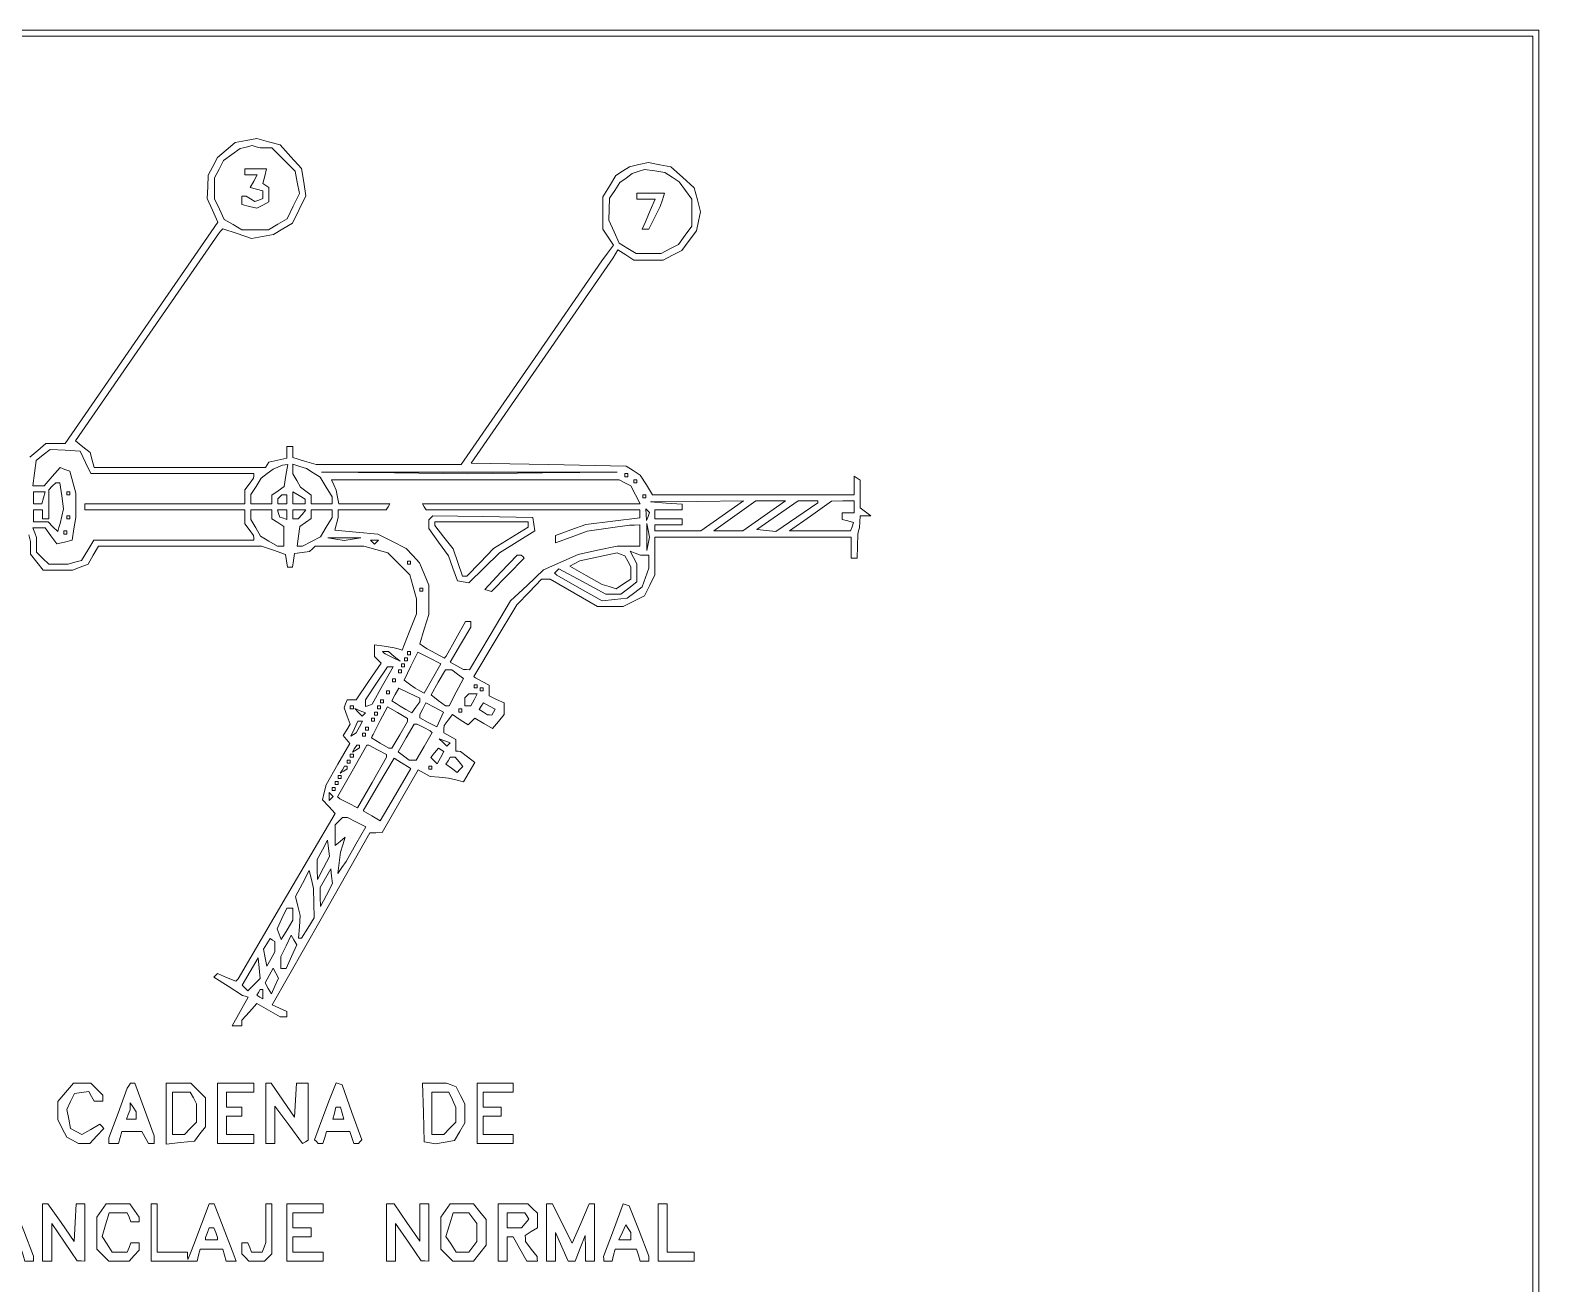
# Paper-space layout 'AN-12-DGE-067' of a CAD drawing. Header units: metres, sheet in millimetres. Extents: x 12 to 193, y 4 to 291.
# Drawn here: x 130.2 to 193.1, y 217.2 to 269.4 of the extents above; entities that cross this region are included whole.
import ezdxf

# ---------------------------------------------------------------- set-up
doc = ezdxf.new("R2010")
doc.units = ezdxf.units.M
doc.layers.add('DGE_CONTORNOS', color=7, linetype='Continuous', lineweight=0)
doc.layers.add('DGE_DATOS', color=7, linetype='Continuous', lineweight=0)

# ---------------------------------------------------------------- blocks, each defined once
blk = doc.blocks.new('LP_REF_DGE_MT_067')
at = {"layer": 'DGE_CONTORNOS'}
for points in [[(30.214, 147.409), (30.214, 25.438), (111.65, 25.438), (193.086, 25.438), (193.086, 147.409), (193.086, 269.381), (111.65, 269.381), (30.214, 269.381)], [(192.835, 176.001), (192.835, 82.873), (118.248, 82.873), (43.661, 82.873), (43.661, 176.001), (43.661, 269.129), (118.248, 269.129), (192.835, 269.129)], [(140.063, 264.479), (140.304, 264.479), (140.789, 263.994), (141.275, 263.508), (141.362, 263.043), (141.449, 262.578), (141.193, 262.049), (140.937, 261.52), (140.552, 261.293), (140.167, 261.065), (139.612, 261.065), (139.058, 261.065), (138.69, 261.283), (138.322, 261.5), (138.119, 261.926), (137.916, 262.351), (137.916, 262.793), (137.916, 263.235), (138.102, 263.596), (138.289, 263.957), (138.637, 264.203), (138.984, 264.45), (139.235, 264.512), (139.487, 264.575), (139.654, 264.527), (139.822, 264.479)], [(139.173, 263.474), (139.173, 263.348), (139.428, 263.348), (139.684, 263.348), (139.545, 263.087), (139.405, 262.827), (139.666, 262.759), (139.927, 262.69), (139.927, 262.53), (139.927, 262.37), (139.758, 262.305), (139.59, 262.24), (139.413, 262.352), (139.235, 262.465), (139.141, 262.466), (139.047, 262.468), (139.047, 262.293), (139.047, 262.119), (139.364, 262.039), (139.68, 261.96), (139.929, 262.093), (140.178, 262.226), (140.178, 262.528), (140.178, 262.831), (140.052, 262.909), (139.926, 262.987), (140.003, 263.293), (140.08, 263.6), (139.626, 263.6), (139.173, 263.6)], [(156.977, 263.26), (157.276, 263.064), (157.535, 262.7), (157.793, 262.337), (157.793, 261.777), (157.793, 261.217), (157.521, 260.835), (157.25, 260.454), (156.889, 260.267), (156.528, 260.08), (156.007, 260.08), (155.486, 260.08), (155.13, 260.291), (154.775, 260.501), (154.557, 260.984), (154.339, 261.468), (154.356, 261.923), (154.373, 262.377), (154.586, 262.706), (154.799, 263.034), (155.058, 263.222), (155.316, 263.411), (155.57, 263.497), (155.824, 263.582), (156.251, 263.519), (156.678, 263.456)], [(155.51, 262.468), (155.51, 262.343), (155.889, 262.343), (156.268, 262.343), (156.066, 261.871), (155.864, 261.4), (155.799, 261.243), (155.735, 261.086), (155.871, 261.086), (156.008, 261.086), (156.245, 261.557), (156.483, 262.029), (156.571, 262.311), (156.658, 262.594), (156.084, 262.594), (155.51, 262.594)], [(132.544, 251.377), (132.765, 250.906), (136.157, 250.906), (139.55, 250.906), (139.546, 250.812), (139.542, 250.717), (139.357, 250.473), (139.173, 250.229), (139.173, 249.939), (139.173, 249.649), (135.842, 249.649), (132.512, 249.649), (132.512, 249.523), (132.512, 249.398), (135.842, 249.398), (139.173, 249.398), (139.173, 249.108), (139.173, 248.817), (139.357, 248.573), (139.542, 248.329), (139.546, 248.235), (139.55, 248.141), (136.215, 248.141), (132.88, 248.141), (132.629, 247.715), (132.377, 247.288), (132.099, 247.214), (131.821, 247.139), (131.412, 247.137), (131.004, 247.136), (130.752, 247.387), (130.501, 247.638), (130.501, 247.942), (130.501, 248.246), (130.425, 248.445), (130.349, 248.644), (130.603, 248.644), (130.857, 248.644), (131.1, 248.311), (131.342, 247.978), (131.659, 248.058), (131.976, 248.137), (132.054, 248.61), (132.132, 249.084), (132.133, 249.586), (132.133, 250.089), (132.006, 250.548), (131.879, 251.007), (131.682, 251.082), (131.484, 251.158), (131.153, 250.781), (130.822, 250.403), (130.582, 250.403), (130.342, 250.403), (130.413, 250.93), (130.484, 251.457), (130.775, 251.685), (131.067, 251.912), (131.695, 251.88), (132.323, 251.849)], [(140.891, 250.827), (140.817, 250.371), (140.56, 250.192), (140.304, 250.012), (140.304, 249.831), (140.304, 249.649), (139.864, 249.649), (139.424, 249.649), (139.424, 249.842), (139.424, 250.035), (139.642, 250.376), (139.859, 250.717), (140.109, 250.906), (140.358, 251.094), (140.551, 251.18), (140.744, 251.265), (140.854, 251.274), (140.965, 251.283)], [(142.029, 250.938), (142.31, 250.754), (142.564, 250.344), (142.817, 249.934), (142.817, 249.791), (142.817, 249.649), (142.377, 249.649), (141.937, 249.649), (141.937, 249.831), (141.937, 250.012), (141.717, 250.178), (141.498, 250.343), (141.34, 250.623), (141.183, 250.903), (141.183, 251.101), (141.183, 251.3), (141.466, 251.21), (141.749, 251.121)], [(151.574, 250.937), (148.455, 250.901), (145.416, 250.937), (142.377, 250.973), (148.535, 250.973), (154.693, 250.973)], [(155.133, 250.843), (155.133, 250.78), (155.07, 250.78), (155.007, 250.78), (155.007, 250.843), (155.007, 250.906), (155.07, 250.906), (155.133, 250.906)], [(131.547, 249.987), (131.621, 249.445), (131.553, 249.138), (131.484, 248.832), (131.433, 248.666), (131.382, 248.499), (131.184, 248.697), (130.986, 248.895), (130.681, 248.895), (130.375, 248.895), (130.375, 249.146), (130.375, 249.398), (130.564, 249.398), (130.752, 249.398), (130.752, 249.209), (130.752, 249.021), (130.878, 249.021), (131.004, 249.021), (131.004, 249.624), (131.004, 250.227), (131.155, 250.378), (131.305, 250.529), (131.389, 250.529), (131.472, 250.529)], [(155.014, 250.525), (155.256, 250.396), (155.449, 250.022), (155.642, 249.649), (151.107, 249.649), (146.572, 249.649), (146.65, 249.523), (146.728, 249.398), (151.182, 249.398), (155.636, 249.398), (155.636, 249.229), (155.636, 249.061), (154.511, 248.923), (153.386, 248.784), (152.752, 248.559), (152.117, 248.333), (152.117, 248.176), (152.117, 248.019), (152.777, 248.265), (153.436, 248.511), (154.316, 248.638), (155.196, 248.764), (155.416, 248.767), (155.636, 248.769), (155.636, 248.329), (155.636, 247.89), (155.165, 247.887), (154.693, 247.885), (153.876, 247.712), (153.059, 247.538), (152.336, 247.218), (151.613, 246.898), (150.932, 246.253), (150.25, 245.608), (149.396, 244.172), (148.541, 242.737), (148.413, 242.741), (148.284, 242.746), (148.004, 242.901), (147.724, 243.057), (148.161, 243.783), (148.598, 244.509), (148.598, 244.628), (148.598, 244.748), (148.484, 244.748), (148.371, 244.748), (147.966, 244.025), (147.562, 243.302), (147.526, 243.262), (147.49, 243.221), (147.133, 243.414), (146.776, 243.607), (146.623, 243.711), (146.47, 243.815), (146.654, 244.427), (146.839, 245.039), (146.839, 245.651), (146.839, 246.264), (146.644, 246.729), (146.45, 247.195), (146.173, 247.492), (145.896, 247.789), (145.306, 248.089), (144.717, 248.389), (143.82, 248.473), (142.923, 248.556), (142.994, 248.82), (143.065, 249.084), (143.067, 249.241), (143.068, 249.398), (144.066, 249.398), (145.064, 249.398), (145.142, 249.523), (145.22, 249.649), (144.159, 249.649), (143.098, 249.649), (143.036, 249.932), (142.975, 250.215), (142.883, 250.435), (142.79, 250.655), (148.781, 250.655), (154.773, 250.655)], [(155.51, 250.592), (155.51, 250.529), (155.447, 250.529), (155.384, 250.529), (155.384, 250.592), (155.384, 250.655), (155.447, 250.655), (155.51, 250.655)], [(130.789, 249.9), (130.723, 249.649), (130.549, 249.649), (130.375, 249.649), (130.375, 249.9), (130.375, 250.152), (130.615, 250.152), (130.855, 250.152)], [(131.884, 250.089), (131.884, 250.026), (131.821, 250.026), (131.758, 250.026), (131.758, 250.089), (131.758, 250.152), (131.821, 250.152), (131.884, 250.152)], [(140.932, 249.838), (140.932, 249.649), (140.744, 249.649), (140.555, 249.649), (140.555, 249.754), (140.555, 249.859), (140.639, 249.942), (140.723, 250.026), (140.827, 250.026), (140.932, 250.026)], [(141.686, 249.745), (141.686, 249.649), (141.435, 249.649), (141.183, 249.649), (141.183, 249.902), (141.183, 250.154), (141.435, 249.997), (141.686, 249.84)], [(155.887, 249.963), (155.887, 249.9), (155.824, 249.9), (155.761, 249.9), (155.761, 249.963), (155.761, 250.026), (155.824, 250.026), (155.887, 250.026)], [(159.065, 249.146), (158.174, 248.518), (157.219, 248.518), (156.264, 248.518), (156.264, 248.644), (156.264, 248.769), (156.83, 248.769), (157.395, 248.769), (157.395, 248.895), (157.395, 249.021), (156.83, 249.021), (156.264, 249.021), (156.264, 249.209), (156.264, 249.398), (156.83, 249.398), (157.395, 249.398), (157.395, 249.517), (157.395, 249.636), (156.735, 249.682), (156.076, 249.728), (158.016, 249.752), (159.957, 249.775)], [(160.813, 249.146), (159.918, 248.518), (159.32, 248.518), (158.722, 248.518), (159.594, 249.146), (160.467, 249.775), (161.087, 249.775), (161.708, 249.775)], [(163.05, 249.734), (163.05, 249.693), (162.178, 249.097), (161.305, 248.501), (160.906, 248.541), (160.507, 248.581), (161.366, 249.178), (162.226, 249.775), (162.638, 249.775), (163.05, 249.775)], [(164.559, 249.523), (164.559, 249.272), (164.307, 249.272), (164.056, 249.272), (164.056, 249.135), (164.056, 248.997), (164.299, 248.934), (164.541, 248.87), (164.474, 248.694), (164.406, 248.518), (163.139, 248.518), (161.873, 248.518), (162.744, 249.142), (163.616, 249.765), (164.087, 249.77), (164.559, 249.775)], [(131.884, 249.084), (131.884, 249.021), (131.821, 249.021), (131.758, 249.021), (131.758, 249.084), (131.758, 249.146), (131.821, 249.146), (131.884, 249.146)], [(140.304, 249.21), (140.304, 249.023), (140.555, 248.866), (140.806, 248.709), (140.806, 248.299), (140.806, 247.89), (140.669, 247.89), (140.531, 247.89), (140.183, 248.095), (139.835, 248.301), (139.629, 248.649), (139.424, 248.997), (139.424, 249.197), (139.424, 249.398), (139.864, 249.398), (140.304, 249.398)], [(140.932, 249.199), (140.932, 249), (140.783, 249.05), (140.634, 249.099), (140.584, 249.249), (140.534, 249.398), (140.733, 249.398), (140.932, 249.398)], [(141.56, 249.209), (141.404, 249.021), (141.294, 249.021), (141.183, 249.021), (141.183, 249.209), (141.183, 249.398), (141.45, 249.398), (141.717, 249.398)], [(142.817, 249.241), (142.816, 249.084), (142.571, 248.681), (142.326, 248.279), (141.949, 248.084), (141.573, 247.89), (141.463, 247.89), (141.353, 247.89), (141.412, 248.298), (141.471, 248.707), (141.704, 248.871), (141.937, 249.035), (141.937, 249.216), (141.937, 249.398), (142.377, 249.398), (142.817, 249.398)], [(146.925, 249.066), (146.839, 248.979), (146.839, 248.8), (146.839, 248.622), (147.247, 248.053), (147.655, 247.484), (147.847, 246.965), (148.039, 246.447), (148.271, 246.402), (148.503, 246.357), (149.147, 246.982), (149.792, 247.607), (150.523, 248.066), (151.254, 248.525), (151.214, 248.805), (151.174, 249.084), (149.093, 249.118), (147.012, 249.152)], [(155.973, 249.123), (155.907, 248.958), (155.897, 249.199), (155.887, 249.44), (155.963, 249.364), (156.039, 249.288)], [(131.758, 248.455), (131.758, 248.392), (131.695, 248.392), (131.632, 248.392), (131.632, 248.455), (131.632, 248.518), (131.695, 248.518), (131.758, 248.518)], [(150.986, 248.787), (150.986, 248.679), (150.263, 248.231), (149.541, 247.782), (148.98, 247.208), (148.42, 246.633), (148.332, 246.633), (148.245, 246.633), (148.05, 247.205), (147.855, 247.777), (147.472, 248.26), (147.09, 248.743), (147.09, 248.819), (147.09, 248.895), (149.038, 248.895), (150.986, 248.895)], [(155.976, 247.984), (155.921, 247.701), (155.921, 248.267), (155.921, 248.832), (155.976, 248.549), (156.03, 248.267)], [(143.665, 248.177), (143.32, 248.124), (142.974, 248.177), (142.629, 248.229), (143.32, 248.229), (144.011, 248.229)], [(144.66, 248.057), (144.577, 247.973), (144.493, 248.057), (144.409, 248.141), (144.577, 248.141), (144.744, 248.141)], [(155.835, 247.513), (156.013, 247.513), (156.013, 247.239), (156.013, 246.965), (155.873, 246.579), (155.733, 246.193), (155.418, 245.956), (155.103, 245.719), (154.584, 245.661), (154.065, 245.603), (153.122, 246.139), (152.18, 246.676), (152.127, 246.717), (152.075, 246.759), (152.166, 246.849), (152.257, 246.94), (153.239, 246.409), (154.222, 245.879), (154.535, 245.879), (154.848, 245.879), (155.179, 246.139), (155.51, 246.4), (155.51, 246.776), (155.51, 247.152), (155.37, 247.414), (155.23, 247.676), (155.443, 247.594), (155.656, 247.513)], [(146.085, 247.198), (146.085, 247.136), (146.022, 247.136), (145.959, 247.136), (145.959, 247.198), (145.959, 247.261), (146.022, 247.261), (146.085, 247.261)], [(149.845, 246.799), (149.17, 246.086), (149.314, 246.038), (149.459, 245.99), (150.137, 246.69), (150.815, 247.39), (150.754, 247.451), (150.693, 247.513), (150.606, 247.513), (150.52, 247.513)], [(155.137, 247.255), (155.259, 247.026), (155.259, 246.77), (155.259, 246.513), (154.951, 246.311), (154.643, 246.109), (154.354, 246.2), (154.065, 246.291), (153.392, 246.67), (152.72, 247.048), (152.926, 247.164), (153.132, 247.279), (153.912, 247.44), (154.693, 247.602), (154.854, 247.542), (155.014, 247.483)], [(146.587, 246.067), (146.587, 246.004), (146.524, 246.004), (146.462, 246.004), (146.462, 246.067), (146.462, 246.13), (146.524, 246.13), (146.587, 246.13)], [(145.401, 243.295), (145.645, 243.1), (145.331, 243.25), (145.016, 243.399), (144.964, 243.445), (144.912, 243.491), (145.034, 243.491), (145.157, 243.491)], [(146.996, 242.369), (146.653, 241.755), (146.463, 241.86), (146.273, 241.964), (146.043, 242.137), (145.812, 242.309), (146.095, 242.892), (146.378, 243.474), (146.859, 243.229), (147.339, 242.984)], [(146.085, 243.428), (146.085, 243.365), (146.022, 243.365), (145.959, 243.365), (145.959, 243.428), (145.959, 243.491), (146.022, 243.491), (146.085, 243.491)], [(144.915, 242.081), (144.476, 241.3), (144.338, 241.254), (144.2, 241.208), (144.2, 241.346), (144.2, 241.484), (144.657, 242.173), (145.115, 242.862), (145.234, 242.862), (145.354, 242.862)], [(145.708, 242.674), (145.708, 242.611), (145.645, 242.611), (145.582, 242.611), (145.582, 242.674), (145.582, 242.737), (145.645, 242.737), (145.708, 242.737)], [(145.833, 242.925), (145.833, 242.862), (145.77, 242.862), (145.708, 242.862), (145.708, 242.925), (145.708, 242.988), (145.77, 242.988), (145.833, 242.988)], [(145.959, 243.177), (145.959, 243.114), (145.896, 243.114), (145.833, 243.114), (145.833, 243.177), (145.833, 243.239), (145.896, 243.239), (145.959, 243.239)], [(148.04, 242.556), (148.284, 242.375), (147.984, 241.802), (147.683, 241.229), (147.607, 241.231), (147.53, 241.234), (147.232, 241.463), (146.934, 241.692), (147.232, 242.214), (147.53, 242.735), (147.663, 242.736), (147.796, 242.737)], [(145.456, 242.297), (145.456, 242.234), (145.393, 242.234), (145.331, 242.234), (145.331, 242.297), (145.331, 242.36), (145.393, 242.36), (145.456, 242.36)], [(148.849, 242.046), (148.849, 241.983), (148.787, 241.983), (148.724, 241.983), (148.724, 242.046), (148.724, 242.108), (148.787, 242.108), (148.849, 242.108)], [(144.954, 241.417), (144.954, 241.354), (144.891, 241.354), (144.828, 241.354), (144.828, 241.417), (144.828, 241.48), (144.891, 241.48), (144.954, 241.48)], [(145.205, 241.794), (145.205, 241.731), (145.142, 241.731), (145.079, 241.731), (145.079, 241.794), (145.079, 241.857), (145.142, 241.857), (145.205, 241.857)], [(146.462, 241.481), (146.462, 241.402), (146.295, 241.174), (146.128, 240.945), (145.886, 241.083), (145.645, 241.22), (145.475, 241.334), (145.305, 241.448), (145.446, 241.712), (145.587, 241.976), (146.024, 241.768), (146.462, 241.559)], [(148.724, 241.48), (148.589, 241.229), (148.468, 241.229), (148.347, 241.229), (148.347, 241.396), (148.347, 241.564), (148.431, 241.648), (148.514, 241.731), (148.686, 241.731), (148.858, 241.731)], [(149.101, 241.92), (149.101, 241.857), (149.038, 241.857), (148.975, 241.857), (148.975, 241.92), (148.975, 241.983), (149.038, 241.983), (149.101, 241.983)], [(143.697, 241.166), (143.697, 241.103), (143.634, 241.103), (143.571, 241.103), (143.571, 241.166), (143.571, 241.229), (143.634, 241.229), (143.697, 241.229)], [(144.14, 240.876), (144.07, 240.806), (143.915, 240.962), (143.76, 241.118), (143.985, 241.032), (144.21, 240.946)], [(145.959, 240.642), (145.959, 240.582), (145.633, 240.026), (145.307, 239.469), (145.244, 239.469), (145.181, 239.469), (144.815, 239.685), (144.448, 239.902), (144.484, 239.968), (144.52, 240.035), (144.817, 240.617), (145.115, 241.199), (145.537, 240.95), (145.959, 240.701)], [(144.702, 240.914), (144.702, 240.852), (144.639, 240.852), (144.577, 240.852), (144.577, 240.914), (144.577, 240.977), (144.639, 240.977), (144.702, 240.977)], [(144.828, 241.166), (144.828, 241.103), (144.765, 241.103), (144.702, 241.103), (144.702, 241.166), (144.702, 241.229), (144.765, 241.229), (144.828, 241.229)], [(147.32, 240.667), (147.181, 240.361), (146.821, 240.546), (146.462, 240.732), (146.462, 240.8), (146.462, 240.868), (146.592, 241.112), (146.723, 241.356), (147.091, 241.165), (147.46, 240.974)], [(148.221, 241.04), (148.221, 240.977), (148.158, 240.977), (148.095, 240.977), (148.095, 241.04), (148.095, 241.103), (148.158, 241.103), (148.221, 241.103)], [(149.537, 240.971), (149.463, 240.852), (149.376, 240.854), (149.289, 240.855), (149.116, 240.965), (148.943, 241.075), (149.029, 241.215), (149.116, 241.355), (149.363, 241.223), (149.611, 241.09)], [(143.952, 240.356), (143.821, 240.112), (143.708, 240.042), (143.595, 239.972), (143.74, 240.285), (143.885, 240.598), (143.984, 240.599), (144.083, 240.6)], [(144.325, 240.286), (144.325, 240.223), (144.262, 240.223), (144.2, 240.223), (144.2, 240.286), (144.2, 240.349), (144.262, 240.349), (144.325, 240.349)], [(144.577, 240.663), (144.577, 240.6), (144.514, 240.6), (144.451, 240.6), (144.451, 240.663), (144.451, 240.726), (144.514, 240.726), (144.577, 240.726)], [(146.627, 240.332), (146.901, 240.189), (146.944, 240.153), (146.986, 240.117), (146.649, 239.542), (146.312, 238.966), (146.167, 238.97), (146.022, 238.974), (145.791, 239.149), (145.56, 239.324), (145.897, 239.899), (146.234, 240.475), (146.293, 240.475), (146.352, 240.475)], [(144.708, 239.403), (145.079, 239.211), (145.079, 239.153), (145.079, 239.095), (144.475, 238.041), (143.87, 236.986), (143.501, 237.176), (143.131, 237.366), (143.087, 237.404), (143.043, 237.442), (143.653, 238.518), (144.262, 239.593), (144.3, 239.594), (144.338, 239.595)], [(143.948, 239.539), (143.948, 239.484), (143.803, 239.394), (143.658, 239.305), (143.748, 239.45), (143.837, 239.595), (143.893, 239.595), (143.948, 239.595)], [(144.2, 240.035), (144.2, 239.972), (144.137, 239.972), (144.074, 239.972), (144.074, 240.035), (144.074, 240.098), (144.137, 240.098), (144.2, 240.098)], [(147.659, 239.619), (147.589, 239.549), (147.434, 239.705), (147.279, 239.861), (147.504, 239.775), (147.729, 239.689)], [(143.571, 238.904), (143.571, 238.841), (143.508, 238.841), (143.445, 238.841), (143.445, 238.904), (143.445, 238.966), (143.508, 238.966), (143.571, 238.966)], [(143.697, 239.155), (143.697, 239.092), (143.634, 239.092), (143.571, 239.092), (143.571, 239.155), (143.571, 239.218), (143.634, 239.218), (143.697, 239.218)], [(146.06, 238.642), (146.097, 238.619), (145.456, 237.533), (144.814, 236.447), (144.463, 236.654), (144.111, 236.862), (144.752, 237.958), (145.393, 239.053), (145.708, 238.859), (146.022, 238.665)], [(147.33, 239.071), (147.192, 238.814), (147.059, 238.948), (146.925, 239.081), (147.084, 239.274), (147.244, 239.466), (147.356, 239.397), (147.468, 239.328)], [(148.1, 238.898), (148.261, 238.704), (148.14, 238.584), (148.019, 238.463), (147.787, 238.633), (147.554, 238.803), (147.644, 238.947), (147.733, 239.092), (147.836, 239.092), (147.939, 239.092)], [(143.194, 238.275), (143.194, 238.212), (143.131, 238.212), (143.068, 238.212), (143.068, 238.275), (143.068, 238.338), (143.131, 238.338), (143.194, 238.338)], [(143.445, 238.66), (143.445, 238.604), (143.3, 238.515), (143.155, 238.425), (143.245, 238.57), (143.335, 238.715), (143.39, 238.715), (143.445, 238.715)], [(146.964, 238.652), (146.964, 238.589), (146.901, 238.589), (146.839, 238.589), (146.839, 238.652), (146.839, 238.715), (146.901, 238.715), (146.964, 238.715)], [(142.775, 237.374), (142.691, 237.291), (142.691, 237.458), (142.691, 237.626), (142.775, 237.542), (142.859, 237.458)], [(142.943, 237.772), (142.943, 237.71), (142.88, 237.71), (142.817, 237.71), (142.817, 237.772), (142.817, 237.835), (142.88, 237.835), (142.943, 237.835)], [(143.068, 238.024), (143.068, 237.961), (143.006, 237.961), (142.943, 237.961), (142.943, 238.024), (142.943, 238.087), (143.006, 238.087), (143.068, 238.087)], [(143.834, 236.384), (144.211, 236.189), (143.807, 235.473), (143.403, 234.756), (143.224, 234.505), (143.046, 234.253), (143.107, 234.693), (143.168, 235.133), (143.266, 235.447), (143.363, 235.762), (143.153, 235.589), (142.943, 235.417), (142.943, 235.847), (142.943, 236.277), (143.094, 236.428), (143.244, 236.579), (143.351, 236.579), (143.458, 236.579)], [(142.453, 234.482), (142.2, 234.002), (142.194, 234.417), (142.189, 234.831), (142.407, 235.234), (142.625, 235.636), (142.666, 235.299), (142.706, 234.962)], [(142.048, 233.011), (142.063, 232.398), (141.801, 231.975), (141.54, 231.551), (141.476, 231.551), (141.413, 231.551), (141.45, 232.023), (141.487, 232.494), (141.39, 232.892), (141.294, 233.29), (141.578, 233.835), (141.862, 234.379), (141.948, 234.002), (142.033, 233.625)], [(142.579, 233.351), (142.326, 232.871), (142.32, 233.269), (142.314, 233.668), (142.534, 234.054), (142.754, 234.441), (142.793, 234.136), (142.832, 233.831)], [(141.183, 232.56), (141.183, 232.311), (140.937, 231.907), (140.691, 231.503), (140.605, 231.727), (140.519, 231.951), (140.724, 232.38), (140.928, 232.808), (141.056, 232.808), (141.183, 232.808)], [(140.425, 231.198), (140.42, 230.986), (140.254, 230.686), (140.088, 230.386), (140.02, 230.74), (139.953, 231.094), (140.091, 231.315), (140.228, 231.535), (140.329, 231.473), (140.429, 231.411)], [(141.115, 230.785), (140.894, 230.295), (140.787, 230.295), (140.681, 230.295), (140.681, 230.542), (140.681, 230.789), (140.894, 231.236), (141.107, 231.683), (141.221, 231.479), (141.336, 231.275)], [(139.56, 229.621), (139.301, 229.362), (139.183, 229.483), (139.066, 229.603), (139.402, 230.169), (139.738, 230.734), (139.779, 230.307), (139.82, 229.88)], [(140.433, 229.561), (140.283, 229.232), (140.154, 229.463), (140.024, 229.694), (140.188, 229.999), (140.351, 230.304), (140.467, 230.097), (140.583, 229.89)], [(139.927, 229.219), (139.927, 229.023), (139.799, 229.102), (139.671, 229.181), (139.743, 229.298), (139.816, 229.415), (139.871, 229.415), (139.927, 229.415)], [(131.706, 225.132), (131.381, 224.745), (131.381, 224.372), (131.381, 223.998), (131.571, 223.631), (131.76, 223.264), (132.002, 223.135), (132.244, 223.005), (132.482, 223.005), (132.719, 223.005), (133.014, 223.319), (133.309, 223.633), (133.221, 223.721), (133.133, 223.809), (132.762, 223.59), (132.391, 223.371), (132.154, 223.498), (131.917, 223.625), (131.838, 224.021), (131.758, 224.417), (131.916, 224.748), (132.074, 225.079), (132.376, 225.122), (132.678, 225.164), (132.79, 224.965), (132.901, 224.765), (133.084, 224.765), (133.266, 224.765), (133.266, 224.89), (133.266, 225.016), (133.015, 225.267), (132.763, 225.519), (132.397, 225.519), (132.032, 225.519)], [(134.345, 225.41), (134.278, 225.302), (133.897, 224.27), (133.517, 223.239), (133.517, 223.122), (133.517, 223.005), (133.718, 223.005), (133.918, 223.005), (133.984, 223.257), (134.049, 223.508), (134.47, 223.508), (134.891, 223.508), (135.025, 223.257), (135.16, 223.005), (135.281, 223.005), (135.402, 223.005), (135.404, 223.162), (135.405, 223.319), (134.999, 224.419), (134.592, 225.519), (134.502, 225.519), (134.412, 225.519)], [(135.905, 224.246), (135.905, 222.972), (136.492, 223.039), (137.078, 223.105), (137.306, 223.401), (137.533, 223.696), (137.536, 224.299), (137.539, 224.902), (137.23, 225.21), (136.922, 225.519), (136.414, 225.519), (135.905, 225.519)], [(137.032, 224.899), (137.162, 224.656), (137.162, 224.27), (137.162, 223.885), (136.91, 223.634), (136.659, 223.382), (136.408, 223.382), (136.156, 223.382), (136.156, 224.262), (136.156, 225.142), (136.529, 225.142), (136.902, 225.142)], [(138.042, 224.262), (138.042, 223.005), (138.796, 223.005), (139.55, 223.005), (139.55, 223.194), (139.55, 223.382), (138.984, 223.382), (138.419, 223.382), (138.419, 223.759), (138.419, 224.136), (138.733, 224.136), (139.047, 224.136), (139.047, 224.325), (139.047, 224.513), (138.733, 224.513), (138.419, 224.513), (138.419, 224.828), (138.419, 225.142), (138.984, 225.142), (139.55, 225.142), (139.55, 225.33), (139.55, 225.519), (138.796, 225.519), (138.042, 225.519)], [(140.052, 224.262), (140.052, 223.005), (140.241, 223.005), (140.429, 223.005), (140.429, 223.783), (140.429, 224.56), (141.007, 223.783), (141.585, 223.005), (141.698, 223.076), (141.812, 223.146), (141.812, 224.332), (141.812, 225.519), (141.567, 225.519), (141.322, 225.519), (141.284, 224.811), (141.246, 224.103), (140.76, 224.811), (140.273, 225.519), (140.163, 225.519), (140.052, 225.519)], [(142.839, 225.178), (142.7, 224.828), (142.391, 223.99), (142.083, 223.153), (142.157, 223.079), (142.231, 223.005), (142.327, 223.005), (142.423, 223.005), (142.503, 223.257), (142.583, 223.508), (143.068, 223.508), (143.554, 223.508), (143.634, 223.257), (143.714, 223.005), (143.81, 223.005), (143.906, 223.005), (143.98, 223.079), (144.055, 223.153), (143.64, 224.299), (143.226, 225.445), (143.102, 225.487), (142.977, 225.528)], [(146.614, 224.295), (146.65, 223.071), (146.883, 223.026), (147.115, 222.982), (147.516, 223.057), (147.916, 223.132), (148.132, 223.497), (148.347, 223.861), (148.347, 224.256), (148.347, 224.651), (148.163, 225.007), (147.979, 225.363), (147.776, 225.441), (147.572, 225.519), (147.075, 225.519), (146.578, 225.519)], [(147.824, 224.822), (147.97, 224.501), (147.97, 224.193), (147.97, 223.885), (147.718, 223.634), (147.467, 223.382), (147.216, 223.382), (146.964, 223.382), (146.964, 224.262), (146.964, 225.142), (147.321, 225.142), (147.678, 225.142)], [(148.849, 224.262), (148.849, 223.005), (149.603, 223.005), (150.358, 223.005), (150.358, 223.194), (150.358, 223.382), (149.729, 223.382), (149.101, 223.382), (149.101, 223.759), (149.101, 224.136), (149.478, 224.136), (149.855, 224.136), (149.855, 224.325), (149.855, 224.513), (149.478, 224.513), (149.101, 224.513), (149.101, 224.828), (149.101, 225.142), (149.729, 225.142), (150.358, 225.142), (150.358, 225.33), (150.358, 225.519), (149.603, 225.519), (148.849, 225.519)], [(134.646, 224.168), (134.648, 224.011), (134.446, 224.011), (134.244, 224.011), (134.321, 224.209), (134.397, 224.408), (134.399, 224.555), (134.401, 224.702), (134.523, 224.513), (134.645, 224.325)], [(143.231, 224.262), (143.296, 224.011), (143.068, 224.011), (142.841, 224.011), (142.906, 224.262), (142.972, 224.513), (143.068, 224.513), (143.165, 224.513)], [(128.895, 219.393), (128.488, 218.292), (128.489, 218.198), (128.49, 218.104), (128.664, 218.104), (128.838, 218.104), (128.904, 218.355), (128.97, 218.606), (129.413, 218.606), (129.856, 218.606), (129.936, 218.355), (130.015, 218.104), (130.195, 218.104), (130.375, 218.104), (130.375, 218.205), (130.375, 218.306), (129.966, 219.357), (129.556, 220.409), (129.429, 220.451), (129.301, 220.494)], [(130.752, 219.298), (130.752, 218.104), (130.941, 218.104), (131.13, 218.104), (131.13, 218.885), (131.13, 219.666), (131.664, 218.889), (132.198, 218.111), (132.355, 218.107), (132.512, 218.104), (132.512, 219.298), (132.512, 220.492), (132.329, 220.492), (132.147, 220.492), (132.109, 219.706), (132.072, 218.921), (131.52, 219.706), (130.967, 220.492), (130.86, 220.492), (130.752, 220.492)], [(133.21, 220.212), (133.015, 219.933), (133.015, 219.27), (133.015, 218.606), (133.266, 218.355), (133.517, 218.104), (133.938, 218.104), (134.358, 218.104), (134.566, 218.334), (134.774, 218.563), (134.774, 218.711), (134.774, 218.858), (134.599, 218.858), (134.424, 218.858), (134.352, 218.669), (134.279, 218.481), (133.964, 218.481), (133.649, 218.481), (133.439, 218.801), (133.23, 219.121), (133.378, 219.618), (133.527, 220.115), (133.903, 220.115), (134.279, 220.115), (134.352, 219.926), (134.424, 219.738), (134.599, 219.738), (134.774, 219.738), (134.774, 219.835), (134.774, 219.933), (134.578, 220.212), (134.383, 220.492), (133.894, 220.492), (133.406, 220.492)], [(135.277, 219.298), (135.277, 218.104), (136.231, 218.104), (137.185, 218.104), (137.251, 218.355), (137.317, 218.606), (137.79, 218.606), (138.264, 218.606), (138.329, 218.355), (138.395, 218.104), (138.609, 218.104), (138.822, 218.104), (138.734, 218.324), (138.646, 218.544), (138.27, 219.518), (137.894, 220.492), (137.79, 220.492), (137.686, 220.492), (137.366, 219.643), (137.045, 218.795), (136.923, 218.481), (136.801, 218.167), (136.793, 218.324), (136.785, 218.481), (136.156, 218.481), (135.528, 218.481), (135.528, 219.486), (135.528, 220.492), (135.402, 220.492), (135.277, 220.492)], [(140.052, 219.685), (140.052, 218.878), (139.976, 218.68), (139.9, 218.481), (139.675, 218.481), (139.451, 218.481), (139.378, 218.669), (139.306, 218.858), (139.177, 218.858), (139.047, 218.858), (139.047, 218.632), (139.047, 218.405), (139.198, 218.254), (139.349, 218.104), (139.675, 218.104), (140.002, 218.104), (140.153, 218.254), (140.304, 218.405), (140.304, 219.448), (140.304, 220.492), (140.178, 220.492), (140.052, 220.492)], [(140.932, 219.298), (140.932, 218.104), (141.686, 218.104), (142.44, 218.104), (142.44, 218.292), (142.44, 218.481), (141.812, 218.481), (141.183, 218.481), (141.183, 218.795), (141.183, 219.109), (141.56, 219.109), (141.937, 219.109), (141.937, 219.298), (141.937, 219.486), (141.56, 219.486), (141.183, 219.486), (141.183, 219.8), (141.183, 220.115), (141.812, 220.115), (142.44, 220.115), (142.44, 220.303), (142.44, 220.492), (141.686, 220.492), (140.932, 220.492)], [(145.079, 219.298), (145.079, 218.104), (145.268, 218.104), (145.456, 218.104), (145.456, 218.885), (145.456, 219.666), (145.99, 218.889), (146.524, 218.111), (146.682, 218.107), (146.839, 218.104), (146.839, 219.298), (146.839, 220.492), (146.65, 220.492), (146.462, 220.492), (146.462, 219.71), (146.462, 218.929), (145.928, 219.707), (145.393, 220.484), (145.236, 220.488), (145.079, 220.492)], [(147.537, 220.212), (147.341, 219.933), (147.341, 219.27), (147.341, 218.606), (147.593, 218.355), (147.844, 218.104), (148.275, 218.104), (148.706, 218.104), (148.966, 218.435), (149.226, 218.766), (149.226, 219.298), (149.226, 219.829), (148.966, 220.16), (148.706, 220.492), (148.219, 220.492), (147.733, 220.492)], [(148.674, 219.895), (148.841, 219.675), (148.841, 219.298), (148.841, 218.921), (148.674, 218.701), (148.508, 218.481), (148.242, 218.481), (147.976, 218.481), (147.766, 218.801), (147.556, 219.121), (147.705, 219.618), (147.854, 220.115), (148.181, 220.115), (148.508, 220.115)], [(149.729, 219.298), (149.729, 218.104), (149.918, 218.104), (150.106, 218.104), (150.106, 218.606), (150.106, 219.109), (150.228, 219.109), (150.35, 219.109), (150.637, 218.607), (150.923, 218.106), (151.143, 218.105), (151.363, 218.104), (151.36, 218.198), (151.357, 218.292), (151.112, 218.606), (150.866, 218.921), (150.863, 219.047), (150.86, 219.174), (151.112, 219.331), (151.363, 219.488), (151.363, 219.792), (151.363, 220.097), (151.165, 220.294), (150.968, 220.492), (150.349, 220.492), (149.729, 220.492)], [(150.926, 219.983), (151.008, 219.852), (150.856, 219.669), (150.704, 219.486), (150.405, 219.486), (150.106, 219.486), (150.106, 219.8), (150.106, 220.115), (150.476, 220.115), (150.845, 220.115)], [(151.74, 219.298), (151.74, 218.104), (151.928, 218.104), (152.117, 218.104), (152.121, 218.701), (152.125, 219.298), (152.388, 218.701), (152.652, 218.104), (152.798, 218.104), (152.945, 218.104), (153.15, 218.638), (153.355, 219.172), (153.364, 218.638), (153.374, 218.104), (153.562, 218.104), (153.751, 218.104), (153.751, 219.298), (153.751, 220.492), (153.639, 220.492), (153.527, 220.492), (153.17, 219.673), (152.813, 218.854), (152.401, 219.673), (151.988, 220.492), (151.864, 220.492), (151.74, 220.492)], [(154.532, 219.393), (154.125, 218.292), (154.127, 218.198), (154.128, 218.104), (154.302, 218.104), (154.475, 218.104), (154.541, 218.355), (154.607, 218.606), (155.05, 218.606), (155.493, 218.606), (155.573, 218.355), (155.653, 218.104), (155.833, 218.104), (156.013, 218.104), (156.013, 218.205), (156.013, 218.306), (155.603, 219.357), (155.194, 220.409), (155.066, 220.451), (154.938, 220.494)], [(156.39, 219.298), (156.39, 218.104), (157.144, 218.104), (157.898, 218.104), (157.898, 218.292), (157.898, 218.481), (157.332, 218.481), (156.767, 218.481), (156.767, 219.486), (156.767, 220.492), (156.578, 220.492), (156.39, 220.492)], [(137.965, 219.287), (138.042, 219.089), (138.042, 219.036), (138.042, 218.983), (137.79, 218.983), (137.539, 218.983), (137.539, 219.036), (137.539, 219.089), (137.615, 219.287), (137.691, 219.486), (137.79, 219.486), (137.889, 219.486)], [(155.257, 219.141), (155.259, 218.983), (155.01, 218.983), (154.761, 218.983), (154.906, 219.301), (155.051, 219.619), (155.153, 219.458), (155.255, 219.298)]]:
    blk.add_lwpolyline(points, close=True, dxfattribs=at)
blk.add_lwpolyline([(130.171, 248.361), (130.246, 248.078), (130.248, 247.812), (130.25, 247.546), (130.51, 247.215), (130.771, 246.884), (131.382, 246.884), (131.993, 246.884), (132.32, 247.009), (132.648, 247.133), (132.863, 247.511), (133.077, 247.888), (136.471, 247.887), (139.864, 247.886), (140.366, 247.712), (140.869, 247.538), (140.909, 247.274), (140.95, 247.01), (141.058, 247.01), (141.166, 247.01), (141.206, 247.293), (141.246, 247.575), (141.56, 247.617), (141.875, 247.66), (141.994, 247.775), (142.113, 247.89), (143.125, 247.889), (144.137, 247.888), (144.637, 247.749), (145.136, 247.611), (145.597, 247.15), (146.057, 246.69), (146.196, 246.19), (146.335, 245.69), (146.329, 245.376), (146.323, 245.062), (146.029, 244.308), (145.735, 243.554), (145.564, 243.605), (145.393, 243.657), (144.985, 243.713), (144.577, 243.77), (144.577, 243.53), (144.577, 243.29), (144.715, 243.151), (144.854, 243.012), (144.333, 242.246), (143.813, 241.48), (143.625, 241.48), (143.438, 241.48), (143.374, 241.313), (143.31, 241.146), (143.439, 240.806), (143.568, 240.466), (143.42, 240.229), (143.272, 239.992), (143.408, 239.825), (143.545, 239.658), (143.055, 238.797), (142.565, 237.937), (142.487, 237.628), (142.409, 237.319), (142.674, 237.037), (142.939, 236.754), (140.917, 233.305), (138.894, 229.855), (138.849, 229.806), (138.804, 229.758), (138.419, 229.918), (138.033, 230.077), (137.96, 230.004), (137.887, 229.93), (138.484, 229.552), (139.081, 229.173), (139.197, 229.134), (139.313, 229.096), (138.981, 228.501), (138.648, 227.907), (138.848, 227.907), (139.047, 227.907), (139.047, 228.026), (139.047, 228.145), (139.364, 228.487), (139.681, 228.829), (140.167, 228.557), (140.652, 228.284), (140.792, 228.284), (140.932, 228.284), (140.932, 228.389), (140.932, 228.495), (140.624, 228.635), (140.316, 228.775), (142.352, 232.359), (144.388, 235.942), (144.639, 235.948), (144.891, 235.954), (145.641, 237.261), (146.391, 238.569), (146.646, 238.428), (146.901, 238.288), (147.279, 238.256), (147.656, 238.224), (147.97, 238.147), (148.284, 238.07), (148.521, 238.473), (148.759, 238.876), (148.459, 239.107), (148.158, 239.338), (148.064, 239.341), (147.97, 239.343), (147.97, 239.59), (147.97, 239.837), (147.718, 239.972), (147.467, 240.106), (147.471, 240.259), (147.475, 240.412), (147.649, 240.641), (147.823, 240.871), (148.154, 240.654), (148.485, 240.437), (148.625, 240.577), (148.764, 240.716), (149.131, 240.501), (149.498, 240.286), (149.739, 240.583), (149.98, 240.879), (149.98, 241.12), (149.98, 241.36), (149.666, 241.503), (149.352, 241.646), (149.352, 241.873), (149.352, 242.1), (149.069, 242.247), (148.787, 242.394), (148.749, 242.424), (148.712, 242.455), (149.609, 243.947), (150.505, 245.439), (151.023, 245.973), (151.541, 246.507), (151.722, 246.507), (151.904, 246.507), (152.884, 245.942), (153.865, 245.376), (154.405, 245.376), (154.945, 245.376), (155.384, 245.596), (155.824, 245.816), (156.044, 246.256), (156.264, 246.696), (156.264, 247.481), (156.264, 248.267), (160.349, 248.267), (164.433, 248.267), (164.433, 247.827), (164.433, 247.387), (164.559, 247.387), (164.684, 247.387), (164.7, 247.89), (164.716, 248.392), (164.747, 248.518), (164.778, 248.644), (164.794, 248.895), (164.81, 249.146), (165.03, 249.15), (165.25, 249.154), (165.03, 249.321), (164.81, 249.488), (164.81, 250.064), (164.81, 250.64), (164.684, 250.717), (164.559, 250.795), (164.559, 250.411), (164.559, 250.026), (160.359, 250.026), (156.159, 250.026), (155.905, 250.435), (155.65, 250.843), (155.36, 251.032), (155.07, 251.22), (151.834, 251.283), (148.599, 251.346), (151.559, 255.619), (154.519, 259.892), (154.619, 260.064), (154.72, 260.236), (155.052, 260.018), (155.385, 259.8), (155.991, 259.8), (156.598, 259.8), (156.99, 260.003), (157.382, 260.206), (157.689, 260.614), (157.996, 261.023), (158.08, 261.421), (158.165, 261.819), (158.03, 262.319), (157.895, 262.818), (157.413, 263.254), (156.931, 263.69), (156.461, 263.778), (155.992, 263.866), (155.596, 263.779), (155.2, 263.692), (154.917, 263.507), (154.635, 263.322), (154.363, 262.883), (154.092, 262.443), (154.092, 261.77), (154.092, 261.097), (154.311, 260.762), (154.53, 260.428), (154.29, 260.097), (154.049, 259.766), (151.122, 255.525), (148.195, 251.283), (145.175, 251.283), (142.155, 251.283), (141.669, 251.429), (141.183, 251.574), (141.183, 251.806), (141.183, 252.037), (141.058, 252.037), (140.932, 252.037), (140.932, 251.796), (140.932, 251.554), (140.556, 251.472), (140.181, 251.389), (140.109, 251.273), (140.037, 251.157), (136.466, 251.157), (132.894, 251.157), (132.814, 251.473), (132.735, 251.79), (132.43, 252.03), (132.124, 252.27), (135.1, 256.584), (138.075, 260.897), (138.169, 261.002), (138.263, 261.106), (138.857, 260.904), (139.451, 260.703), (139.909, 260.784), (140.366, 260.865), (140.766, 261.106), (141.166, 261.347), (141.439, 261.912), (141.713, 262.478), (141.628, 263.049), (141.542, 263.619), (141.098, 264.111), (140.654, 264.603), (140.163, 264.735), (139.672, 264.867), (139.225, 264.783), (138.778, 264.699), (138.405, 264.386), (138.033, 264.072), (137.842, 263.703), (137.651, 263.334), (137.631, 262.854), (137.612, 262.374), (137.835, 261.879), (138.058, 261.385), (134.877, 256.775), (131.695, 252.165), (131.294, 252.164), (130.892, 252.163), (130.559, 251.876), (130.225, 251.589)], dxfattribs=at)

psp = doc.layouts.new('AN-12-DGE-067')

# ---------------------------------------------------------------- block references
at = {"layer": 'DGE_DATOS'}
psp.add_blockref('LP_REF_DGE_MT_067', (0, 0), dxfattribs=at)

doc.saveas('drawing.dxf')
